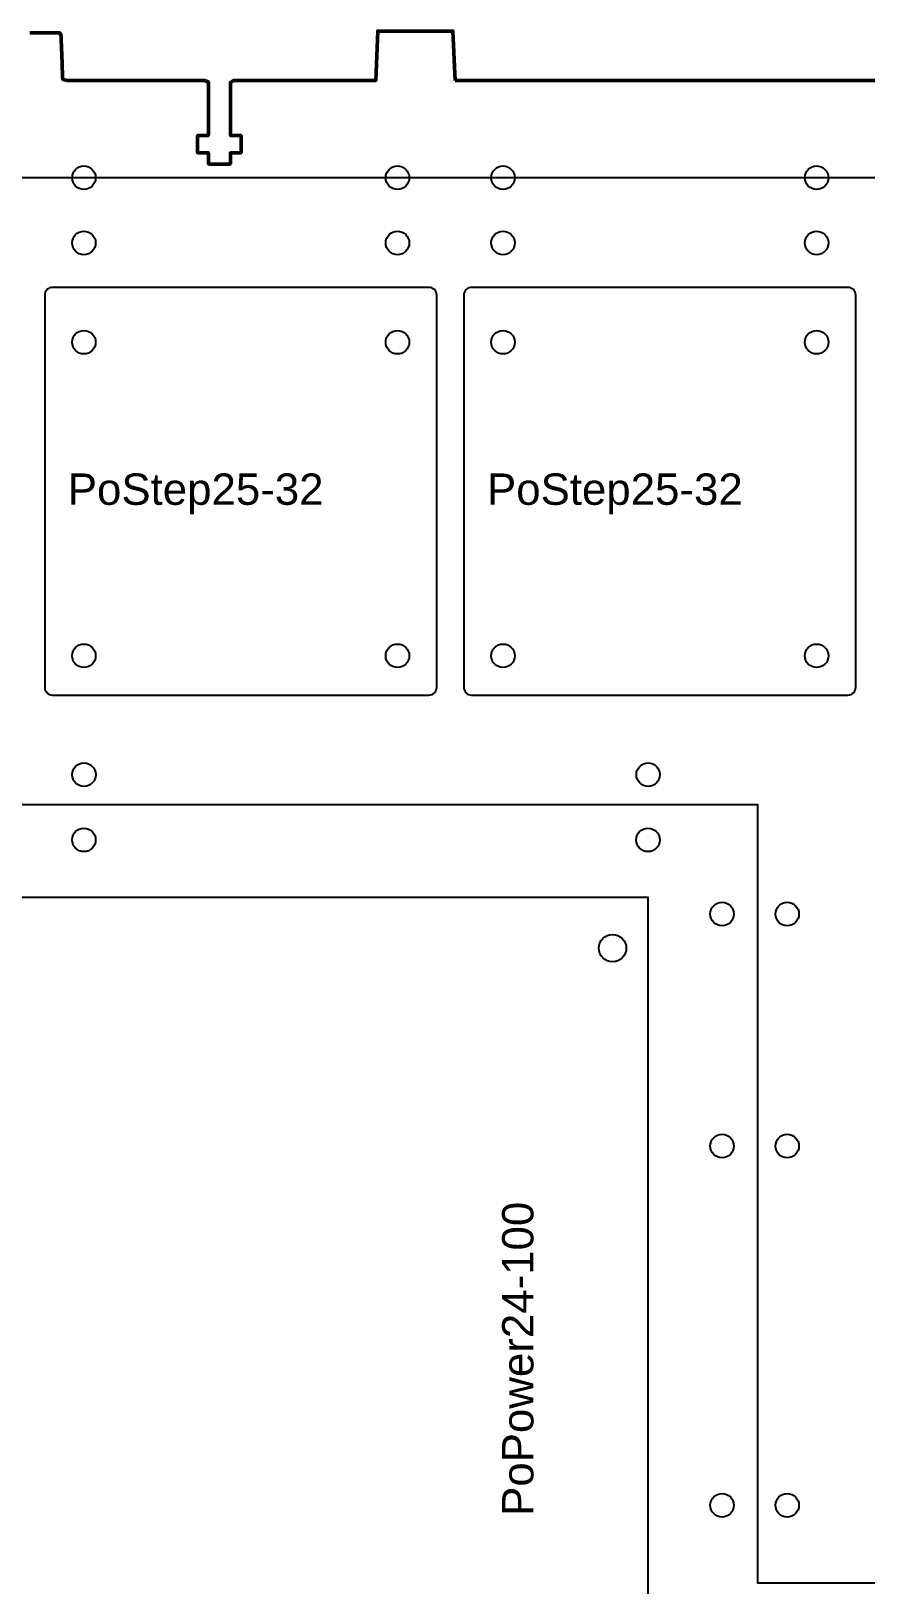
# Model space of a CAD drawing. Header units: millimetres. Extents: x 0 to 713, y 0 to 349.
# Drawn here: x 514.5 to 620.9, y 150.1 to 348.3 of the extents above; entities that cross this region are included whole.
import ezdxf

# ---------------------------------------------------------------- set-up
doc = ezdxf.new("R2010")
doc.units = ezdxf.units.MM
doc.layers.add('graviranje', color=3, linetype='Continuous', lineweight=25)
doc.layers.add('izrez', color=7, linetype='Continuous', lineweight=50)
doc.layers.add('HOLES', color=160, linetype='Continuous')
doc.styles.get("Standard").update_dxf_attribs({"font": 'arial.ttf'})

msp = doc.modelspace()

# ---------------------------------------------------------------- linework, layer by layer
at = {"layer": 'graviranje'}
msp.add_line((677.58, 329.58), (444.98, 329.58), dxfattribs=at)
for points in [[(565.19, 315.59), (517.19, 315.59, 0.414214), (516.19, 314.59), (516.19, 264.59, 0.414214), (517.19, 263.59), (565.19, 263.59, 0.414214), (566.19, 264.59), (566.19, 314.59, 0.414214)], [(618.65, 315.59), (570.65, 315.59, 0.414214), (569.65, 314.59), (569.65, 264.59, 0.414214), (570.65, 263.59), (618.65, 263.59, 0.414214), (619.65, 264.59), (619.65, 314.59, 0.414214)]]:
    msp.add_lwpolyline(points, format="xyb", close=True, dxfattribs=at)
msp.add_lwpolyline([(433.35, 249.61), (607.11, 249.61), (607.11, 150.33), (645.46, 150.33)], dxfattribs=at)
msp.add_lwpolyline([(433.13, 139.8), (433.13, 237.8), (593.13, 237.8), (593.13, 139.8)], close=True, dxfattribs=at)
at = {"layer": 'HOLES'}
for centre, radius in [((521.19, 329.58), 1.5), ((561.19, 329.58), 1.5), ((574.65, 329.58), 1.5), ((614.65, 329.58), 1.5), ((521.19, 321.26), 1.5), ((561.19, 321.26), 1.5), ((574.65, 321.26), 1.5), ((614.65, 321.26), 1.5), ((521.19, 308.59), 1.5), ((561.19, 308.59), 1.5), ((574.65, 308.59), 1.5), ((614.65, 308.59), 1.5), ((521.19, 268.59), 1.5), ((561.19, 268.59), 1.5), ((574.65, 268.59), 1.5), ((614.65, 268.59), 1.5), ((521.2, 253.43), 1.5), ((593.16, 253.43), 1.5), ((521.19, 245.11), 1.5), ((593.14, 245.11), 1.5), ((602.59, 235.65), 1.5), ((610.9, 235.65), 1.5), ((588.63, 231.3), 1.75), ((602.59, 206.05), 1.5), ((610.9, 206.05), 1.5), ((602.59, 160.23), 1.5), ((610.9, 160.23), 1.5)]:
    msp.add_circle(centre, radius, dxfattribs=at)
at = {"layer": 'izrez'}
for points in [[(568.53, 341.97), (568.27, 348.28), (558.67, 348.28), (558.44, 341.98), (547.49, 341.97), (546.46, 341.97), (545.43, 341.97), (544.4, 341.97), (543.37, 341.97), (542.34, 341.97), (541.32, 341.97), (540.29, 341.97), (539.87, 341.74), (539.87, 341.35), (539.87, 340.96), (539.87, 340.57), (539.87, 340.18), (539.87, 339.79), (539.87, 339.41), (539.87, 339.02), (539.87, 338.63), (539.87, 338.24), (539.87, 337.85), (539.87, 337.46), (539.87, 337.07), (539.87, 336.68), (539.87, 336.29), (539.87, 335.9), (539.87, 335.51), (539.87, 335.12), (539.92, 334.96), (539.99, 334.96), (540.07, 334.96), (540.15, 334.96), (540.23, 334.96), (540.3, 334.96), (540.38, 334.96), (540.46, 334.96), (540.54, 334.96), (540.61, 334.96), (540.69, 334.96), (540.77, 334.96), (540.85, 334.96), (540.93, 334.96), (541, 334.96), (541.08, 334.96), (541.16, 334.96), (541.24, 334.96), (541.27, 334.89), (541.27, 334.77), (541.27, 334.64), (541.27, 334.52), (541.27, 334.4), (541.27, 334.28), (541.27, 334.16), (541.27, 334.03), (541.27, 333.91), (541.27, 333.79), (541.27, 333.67), (541.27, 333.54), (541.27, 333.42), (541.27, 333.3), (541.27, 333.18), (541.27, 333.06), (541.27, 332.93), (541.27, 332.81), (541.23, 332.76), (541.15, 332.76), (541.07, 332.76), (540.99, 332.76), (540.92, 332.76), (540.84, 332.76), (540.76, 332.76), (540.68, 332.76), (540.61, 332.76), (540.53, 332.76), (540.45, 332.76), (540.37, 332.76), (540.3, 332.76), (540.22, 332.76), (540.14, 332.76), (540.06, 332.76), (539.98, 332.76), (539.91, 332.76), (539.87, 332.71), (539.87, 332.63), (539.87, 332.55), (539.87, 332.47), (539.87, 332.39), (539.87, 332.31), (539.87, 332.23), (539.87, 332.15), (539.87, 332.07), (539.87, 331.99), (539.87, 331.91), (539.87, 331.83), (539.87, 331.75), (539.87, 331.67), (539.87, 331.59), (539.87, 331.51), (539.87, 331.43), (539.87, 331.35), (539.79, 331.31), (539.63, 331.31), (539.48, 331.31), (539.32, 331.31), (539.17, 331.31), (539.01, 331.31), (538.86, 331.31), (538.7, 331.31), (538.55, 331.31), (538.39, 331.31), (538.24, 331.31), (538.08, 331.31), (537.92, 331.31), (537.77, 331.31), (537.61, 331.31), (537.46, 331.31), (537.3, 331.31), (537.15, 331.31), (537.07, 331.35), (537.07, 331.43), (537.07, 331.51), (537.07, 331.59), (537.07, 331.67), (537.07, 331.75), (537.07, 331.83), (537.07, 331.91), (537.07, 331.99), (537.07, 332.07), (537.07, 332.16), (537.07, 332.24), (537.07, 332.32), (537.07, 332.4), (537.07, 332.48), (537.07, 332.56), (537.07, 332.64), (537.07, 332.72), (537.03, 332.76), (536.95, 332.76), (536.88, 332.76), (536.8, 332.76), (536.72, 332.76), (536.64, 332.76), (536.57, 332.76), (536.49, 332.76), (536.41, 332.76), (536.33, 332.76), (536.25, 332.76), (536.18, 332.76), (536.1, 332.76), (536.02, 332.76), (535.94, 332.76), (535.87, 332.76), (535.79, 332.76), (535.71, 332.76), (535.67, 332.81), (535.67, 332.94), (535.67, 333.06), (535.67, 333.18), (535.67, 333.3), (535.67, 333.43), (535.67, 333.55), (535.67, 333.67), (535.67, 333.79), (535.67, 333.91), (535.67, 334.04), (535.67, 334.16), (535.67, 334.28), (535.67, 334.4), (535.67, 334.52), (535.67, 334.65), (535.67, 334.77), (535.67, 334.89), (535.7, 334.96), (535.78, 334.96), (535.86, 334.96), (535.94, 334.96), (536.02, 334.96), (536.09, 334.96), (536.17, 334.96), (536.25, 334.96), (536.33, 334.96), (536.4, 334.96), (536.48, 334.96), (536.56, 334.96), (536.64, 334.96), (536.72, 334.96), (536.79, 334.96), (536.87, 334.96), (536.95, 334.96), (537.03, 334.96), (537.07, 335.13), (537.07, 335.52), (537.07, 335.91), (537.07, 336.3), (537.07, 336.69), (537.07, 337.08), (537.07, 337.47), (537.07, 337.85), (537.07, 338.24), (537.07, 338.63), (537.07, 339.02), (537.07, 339.41), (537.07, 339.8), (537.07, 340.19), (537.07, 340.58), (537.07, 340.97), (537.07, 341.36), (537.07, 341.75), (536.63, 341.97), (535.6, 341.97), (534.57, 341.97), (533.54, 341.97), (532.51, 341.97), (531.48, 341.97), (530.45, 341.97), (529.42, 341.97), (528.39, 341.97), (527.36, 341.97), (526.33, 341.97), (525.3, 341.97), (524.27, 341.97), (523.24, 341.97), (522.21, 341.97), (521.17, 341.97), (520.14, 341.97), (519.11, 341.97), (518.5, 342.11), (518.48, 342.45), (518.47, 342.79), (518.46, 343.13), (518.44, 343.46), (518.43, 343.8), (518.42, 344.14), (518.4, 344.48), (518.39, 344.82), (518.37, 345.15), (518.36, 345.49), (518.35, 345.83), (518.33, 346.17), (518.32, 346.51), (518.3, 346.85), (518.29, 347.18), (518.28, 347.52), (518.26, 347.86), (518.04, 348.06), (517.51, 348.06), (516.98, 348.06), (516.45, 348.06), (515.91, 348.06), (515.38, 348.06), (514.85, 348.06), (514.31, 348.06)], [(568.53, 341.98), (634.51, 341.98), (634.79, 348.28), (644.32, 348.28), (644.59, 341.98), (662.39, 341.97), (661.36, 341.97), (660.33, 341.97), (659.3, 341.97), (658.27, 341.97), (657.24, 341.97), (656.21, 341.97), (655.18, 341.97)]]:
    msp.add_lwpolyline(points, dxfattribs=at)

# ---------------------------------------------------------------- texts
at = {"layer": 'graviranje'}
for p in [(519.14, 287.85), (572.61, 287.85)]:
    msp.add_text('PoStep25-32', height=4, dxfattribs=at).set_placement(p)
msp.add_text('PoPower24-100', height=4, rotation=90, dxfattribs=at).set_placement((578.53, 158.88))

doc.saveas('drawing.dxf')
